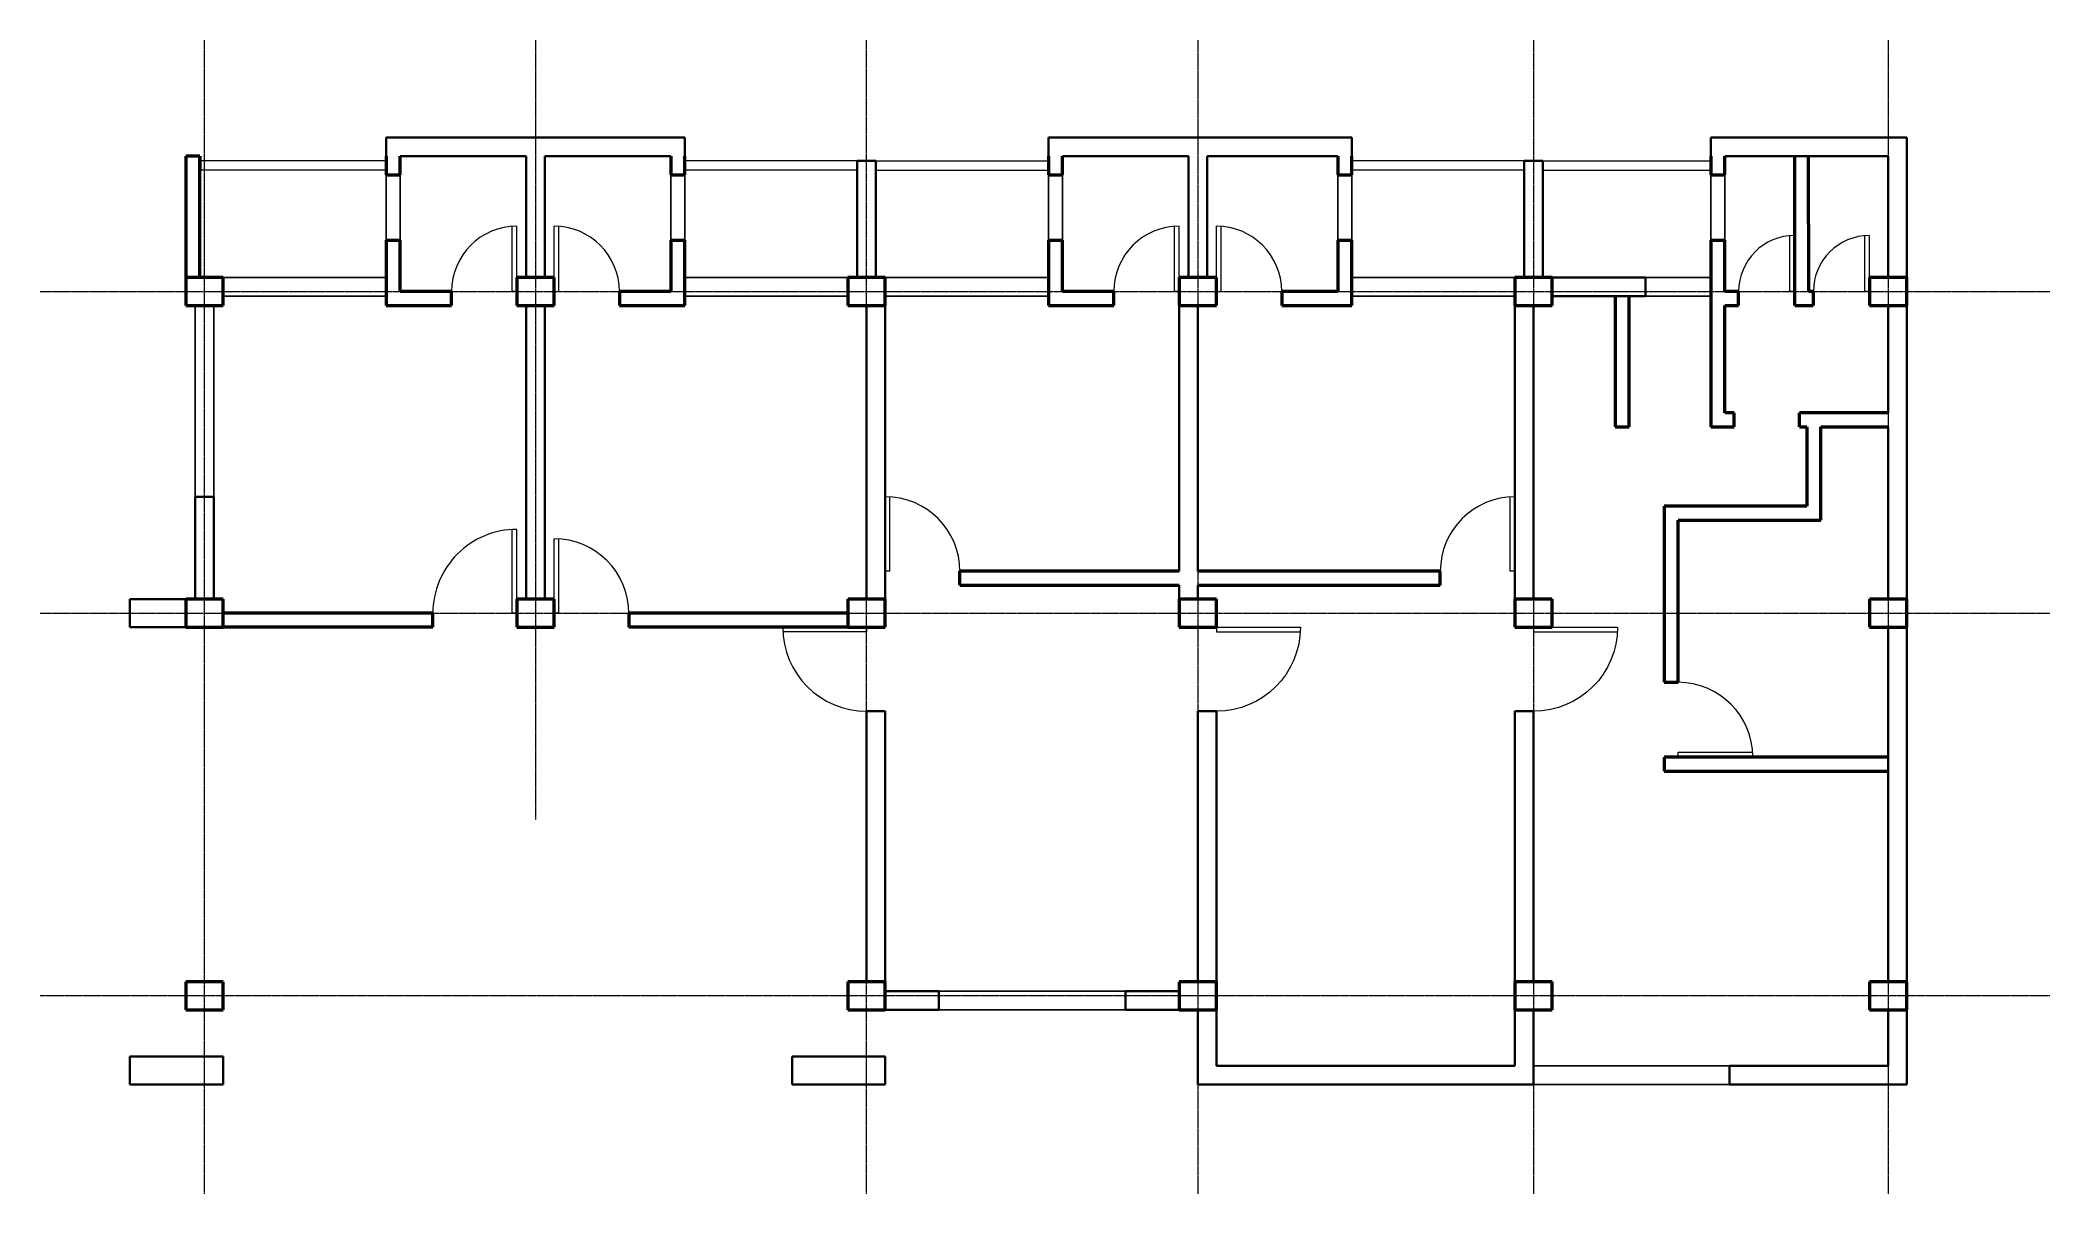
# Model space of a CAD drawing. Header units: centimetres. Extents: x -1021 to 1133, y -702 to 534.
import ezdxf

# ---------------------------------------------------------------- set-up
doc = ezdxf.new("R2010")
doc.units = ezdxf.units.CM
doc.linetypes.add('Grid Line', pattern=[2.2225, 1.27, -0.3175, 0.3175, -0.3175])
for name, color, linetype, lineweight in [('Beams_S-GRID', 1, 'Grid Line', 9), ('Columns_30cmx40cmS', 52, 'Continuous', 50), ('Doors_Door60cm', 40, 'Continuous', 15), ('Doors_Door70cm', 60, 'Continuous', 15), ('Doors_Door80cm', 140, 'Continuous', 15), ('Doors_Door90cm', 181, 'Continuous', 15), ('HandRailWalls', 52, 'Continuous', 18), ('Walls_15cmInteriorWall', 241, 'Continuous', 50), ('Walls_20cmExteriorWall', 113, 'Continuous', 50), ('Walls_30cmEntranceWalls', 112, 'Continuous', 50)]:
    doc.layers.add(name, color=color, linetype=linetype, lineweight=lineweight)
doc.layers.add('Walls_curtainWalls', color=161, linetype='Continuous')
doc.layers.add('Windows_TopWin70cm', color=140, linetype='Continuous')

# ---------------------------------------------------------------- blocks, each defined once
blk = doc.blocks.new('90cmDoor')
at = {"layer": 'Doors_Door90cm'}
for p, q in [((0, 0), (0, -90)), ((0, 0), (5, 0)), ((5, 0), (5, -90))]:
    blk.add_line(p, q, dxfattribs=at)
blk.add_arc((0, 0), 90, 270, 0, dxfattribs=at)

msp = doc.modelspace()

# ---------------------------------------------------------------- linework, layer by layer
at = {"layer": 'Beams_S-GRID'}
for p, q in [((-845, -702.3), (-845, 534.4)), ((-490, 534.4), (-490, -301)), ((-135, -702.3), (-135, 534.4)), ((220, 534.4), (220, -702.3)), ((580, 534.4), (580, -702.3)), ((960, 534.4), (960, -702.3)), ((-1021, 265), (1133.4, 265)), ((-1021, -80), (1133.4, -80)), ((1133.4, -490), (-1021, -490))]:
    msp.add_line(p, q, dxfattribs=at)
at = {"layer": 'Columns_30cmx40cmS'}
for p, q in [((-825, 280), (-865, 280)), ((-865, 280), (-865, 250)), ((-825, 250), (-825, 280)), ((-470, 280), (-510, 280)), ((-510, 280), (-510, 250)), ((-470, 250), (-470, 280)), ((-115, 280), (-155, 280)), ((-155, 280), (-155, 250)), ((-115, 250), (-115, 280)), ((240, 280), (200, 280)), ((200, 280), (200, 250)), ((240, 250), (240, 280)), ((600, 280), (560, 280)), ((560, 280), (560, 250)), ((600, 250), (600, 280)), ((980, 280), (940, 280)), ((940, 280), (940, 250)), ((980, 250), (980, 280)), ((-865, 250), (-825, 250)), ((-510, 250), (-470, 250)), ((-155, 250), (-115, 250)), ((200, 250), (240, 250)), ((560, 250), (600, 250)), ((940, 250), (980, 250)), ((-825, -65), (-865, -65)), ((-865, -65), (-865, -95)), ((-825, -95), (-825, -65)), ((-470, -65), (-510, -65)), ((-510, -65), (-510, -95)), ((-470, -95), (-470, -65)), ((-115, -65), (-155, -65)), ((-155, -65), (-155, -95)), ((-115, -95), (-115, -65)), ((240, -65), (200, -65)), ((200, -65), (200, -95)), ((240, -95), (240, -65)), ((600, -65), (560, -65)), ((560, -65), (560, -95)), ((600, -95), (600, -65)), ((980, -65), (940, -65)), ((940, -65), (940, -95)), ((980, -95), (980, -65)), ((-865, -95), (-825, -95)), ((-510, -95), (-470, -95)), ((-155, -95), (-115, -95)), ((200, -95), (240, -95)), ((560, -95), (600, -95)), ((940, -95), (980, -95)), ((-825, -475), (-865, -475)), ((-865, -475), (-865, -505)), ((-825, -505), (-825, -475)), ((-115, -475), (-155, -475)), ((-155, -475), (-155, -505)), ((-115, -505), (-115, -475)), ((240, -475), (200, -475)), ((200, -475), (200, -505)), ((240, -505), (240, -475)), ((600, -475), (560, -475)), ((560, -475), (560, -505)), ((600, -505), (600, -475)), ((980, -475), (940, -475)), ((940, -475), (940, -505)), ((980, -505), (980, -475)), ((-865, -505), (-825, -505)), ((-155, -505), (-115, -505)), ((200, -505), (240, -505)), ((560, -505), (600, -505)), ((940, -505), (980, -505))]:
    msp.add_line(p, q, dxfattribs=at)
at = {"layer": 'Doors_Door60cm'}
for p, q in [((854.8, 265), (854.8, 325)), ((859.8, 265), (859.8, 325)), ((935, 265), (935, 325)), ((940, 265), (940, 325)), ((859.8, 265), (854.8, 265)), ((940, 265), (935, 265))]:
    msp.add_line(p, q, dxfattribs=at)
for centre in [(859.8, 265), (940, 265)]:
    msp.add_arc(centre, 60, 90, 180, dxfattribs=at)
at = {"layer": 'Doors_Door70cm'}
for p, q in [((-515, 265), (-515, 335)), ((-510, 265), (-510, 335)), ((-470, 265), (-470, 335)), ((-465, 265), (-465, 335)), ((195, 265), (195, 335)), ((200, 265), (200, 335)), ((240, 265), (240, 335)), ((245, 265), (245, 335)), ((-510, 265), (-515, 265)), ((-470, 265), (-465, 265)), ((200, 265), (195, 265)), ((240, 265), (245, 265))]:
    msp.add_line(p, q, dxfattribs=at)
for centre, start, end in [((-510, 265), 90, 180), ((-470, 265), 0, 90), ((200, 265), 90, 180), ((240, 265), 0, 90)]:
    msp.add_arc(centre, 70, start, end, dxfattribs=at)
at = {"layer": 'Doors_Door80cm'}
for p, q in [((-115, -35), (-115, 45)), ((-110, -35), (-110, 45)), ((555, -35), (555, 45)), ((560, -35), (560, 45)), ((-470, -80), (-470, 0)), ((-465, -80), (-465, 0)), ((-110, -35), (-115, -35)), ((560, -35), (555, -35)), ((-465, -80), (-470, -80)), ((735, -229), (815, -229)), ((735, -234), (735, -229)), ((735, -234), (815, -234))]:
    msp.add_line(p, q, dxfattribs=at)
for centre, start, end in [((-115, -35), 0, 90), ((560, -35), 90, 180), ((-470, -80), 0, 90), ((735, -234), 0, 90)]:
    msp.add_arc(centre, 80, start, end, dxfattribs=at)
at = {"layer": 'Doors_Door90cm'}
for p, q in [((-135, -95), (-225, -95)), ((-135, -100), (-225, -100)), ((-135, -95), (-135, -100))]:
    msp.add_line(p, q, dxfattribs=at)
msp.add_arc((-135, -95), 90, 180, 270, dxfattribs=at)
at = {"layer": 'HandRailWalls'}
for p, q in [((-650, 405), (-850, 405)), ((-650, 395), (-850, 395)), ((-145, 405), (-330, 405)), ((-145, 395), (-330, 395)), ((-125, 405), (60, 405)), ((-125, 395), (60, 395)), ((570, 405), (385, 405)), ((570, 395), (385, 395)), ((590, 405), (770, 405)), ((590, 395), (770, 395))]:
    msp.add_line(p, q, dxfattribs=at)
at = {"layer": 'Walls_15cmInteriorWall'}
for p, q in [((-850, 410), (-865, 410)), ((-865, 410), (-865, 280)), ((-850, 395), (-850, 410)), ((-850, 410), (-850, 395)), ((-650, 410), (-650, 390)), ((-635, 390), (-635, 410)), ((-345, 410), (-345, 390)), ((-330, 390), (-330, 410)), ((60, 410), (60, 390)), ((75, 390), (75, 410)), ((370, 410), (370, 390)), ((385, 390), (385, 410)), ((770, 410), (770, 390)), ((785, 390), (785, 410)), ((859.8, 410), (859.8, 250)), ((875, 265), (874.8, 410)), ((-850, 280), (-850, 395)), ((-650, 390), (-635, 390)), ((-345, 390), (-330, 390)), ((60, 390), (75, 390)), ((370, 390), (385, 390)), ((770, 390), (785, 390)), ((-650, 320), (-635, 320)), ((-650, 320), (-650, 250)), ((-635, 265), (-635, 320)), ((-345, 320), (-345, 265)), ((-345, 320), (-330, 320)), ((-330, 250), (-330, 320)), ((60, 320), (60, 250)), ((60, 320), (75, 320)), ((75, 265), (75, 320)), ((370, 320), (370, 265)), ((370, 320), (385, 320)), ((385, 250), (385, 320)), ((770, 320), (770, 120)), ((770, 320), (785, 320)), ((785, 265), (785, 320)), ((-580, 265), (-635, 265)), ((-580, 250), (-580, 265)), ((-345, 265), (-400, 265)), ((-400, 265), (-400, 250)), ((130, 265), (75, 265)), ((130, 250), (130, 265)), ((310, 265), (310, 250)), ((370, 265), (310, 265)), ((667.5, 260), (667.5, 120)), ((682.5, 120), (682.5, 260)), ((799.8, 265), (785, 265)), ((799.8, 250), (799.8, 265)), ((859.8, 265), (859.8, 250)), ((880, 265), (875, 265)), ((880, 250), (880, 265)), ((-650, 250), (-635, 250)), ((-635, 250), (-580, 250)), ((-400, 250), (-330, 250)), ((60, 250), (75, 250)), ((75, 250), (130, 250)), ((310, 250), (385, 250)), ((785, 135), (785, 250)), ((785, 250), (799.8, 250)), ((860, 250), (879.8, 250)), ((795, 135), (785, 135)), ((795, 120), (795, 135)), ((865, 120), (865, 135)), ((960, 135), (865, 135)), ((667.5, 120), (682.5, 120)), ((770, 120), (795, 120)), ((865, 120), (873, 120)), ((873, 120), (873, 35)), ((888, 120), (960, 120)), ((888, 35), (888, 120)), ((873, 35), (720, 35)), ((720, 35), (720, 20)), ((888, 20), (888, 35)), ((720, 20), (720, -154)), ((735, -154), (735, 20)), ((735, 20), (888, 20)), ((-35, -50), (-35, -35)), ((200, -35), (-35, -35)), ((480, -35), (220, -35)), ((480, -50), (480, -35)), ((-35, -50), (200, -50)), ((220, -50), (480, -50)), ((-600, -80), (-825, -80)), ((-600, -95), (-600, -80)), ((-155, -80), (-390, -80)), ((-390, -80), (-390, -95)), ((-600, -95), (-825, -95)), ((-155, -95), (-390, -95)), ((720, -154), (735, -154)), ((720, -234.2), (720, -249.2)), ((735, -234.2), (720, -234.2)), ((960, -234.2), (735, -234.2)), ((720, -249.2), (735, -249.2)), ((735, -249.2), (960, -249.2))]:
    msp.add_line(p, q, dxfattribs=at)
at = {"layer": 'Walls_20cmExteriorWall', "lineweight": 35}
for p, q in [((-635, 430), (-650, 430)), ((-650, 430), (-650, 410)), ((-345, 430), (-635, 430)), ((-635, 410), (-500, 410)), ((-500, 410), (-500, 280)), ((-480, 280), (-480, 410)), ((-480, 410), (-345, 410)), ((-330, 430), (-345, 430)), ((-330, 430), (-330, 410)), ((75, 430), (60, 430)), ((60, 430), (60, 410)), ((385, 430), (75, 430)), ((75, 410), (210, 410)), ((210, 410), (210, 280)), ((230, 280), (230, 410)), ((230, 410), (370, 410)), ((385, 410), (385, 430)), ((770, 430), (770, 410)), ((785, 430), (770, 430)), ((965, 430), (785, 430)), ((785, 410), (860, 410)), ((875, 410), (860, 410)), ((875, 410), (960, 410)), ((960, 280), (960, 410)), ((980, 430), (965, 430)), ((980, 280), (980, 430)), ((-145, 280), (-145, 405)), ((-145, 405), (-125, 405)), ((-125, 280), (-125, 405)), ((570, 280), (570, 405)), ((570, 405), (590, 405)), ((590, 280), (590, 405)), ((700, 280), (600, 280)), ((700, 260), (600, 260)), ((700, 280), (700, 260)), ((-500, 250), (-500, -65)), ((-480, -65), (-480, 250)), ((-135, 250), (-135, -65)), ((-115, -65), (-115, 250)), ((200, 250), (200, -35)), ((220, -35), (220, 250)), ((560, 250), (560, -65)), ((580, -65), (580, 250)), ((960, 250), (960, 135)), ((980, -65), (980, 250)), ((960, 120), (960, -65)), ((-835, 45), (-855, 45)), ((-855, 45), (-855, -65)), ((-835, -65), (-835, 45)), ((200, -50), (200, -65)), ((220, -65), (220, -50)), ((960, -95), (960, -234.2)), ((980, -475), (980, -95)), ((-135, -475), (-135, -185)), ((-135, -185), (-115, -185)), ((-115, -475), (-115, -185)), ((240, -185), (220, -185)), ((220, -185), (220, -475)), ((240, -475), (240, -185)), ((580, -185), (560, -185)), ((560, -185), (560, -475)), ((580, -475), (580, -185)), ((960, -249.2), (960, -234.2)), ((960, -249.2), (960, -475)), ((-57.5, -485), (-115, -485)), ((-57.5, -505), (-57.5, -485)), ((200, -485), (142.5, -485)), ((142.5, -485), (142.5, -505)), ((-115, -505), (-57.5, -505)), ((142.5, -505), (200, -505)), ((220, -505), (220, -585)), ((240, -505), (240, -565)), ((560, -505), (560, -565)), ((580, -585), (580, -505)), ((960, -505), (960, -565)), ((980, -585), (980, -505)), ((240, -565), (560, -565)), ((560, -565), (240, -565)), ((960, -565), (790, -565)), ((790, -565), (790, -585)), ((220, -585), (240, -585)), ((240, -585), (560, -585)), ((560, -585), (240, -585)), ((560, -585), (580, -585)), ((790, -585), (960, -585)), ((960, -585), (980, -585))]:
    msp.add_line(p, q, dxfattribs=at)
at = {"layer": 'Walls_30cmEntranceWalls', "lineweight": 35}
for p, q in [((-865, -65), (-925, -65)), ((-925, -65), (-925, -95)), ((-925, -95), (-865, -95)), ((-825, -555), (-925, -555)), ((-925, -555), (-925, -585)), ((-825, -585), (-825, -555)), ((-115, -555), (-215, -555)), ((-215, -555), (-215, -585)), ((-115, -585), (-115, -555)), ((-925, -585), (-825, -585)), ((-215, -585), (-115, -585))]:
    msp.add_line(p, q, dxfattribs=at)
at = {"layer": 'Walls_curtainWalls', "lineweight": -3}
for p, q in [((-825, 280), (-650, 280)), ((-825, 260), (-650, 260)), ((-155, 280), (-330, 280)), ((-155, 260), (-330, 260)), ((-115, 280), (60, 280)), ((-115, 260), (60, 260)), ((560, 280), (385, 280)), ((560, 260), (385, 260)), ((-855, 45), (-855, 250)), ((-835, 45), (-835, 250)), ((-57.5, -485), (142.5, -485)), ((142.5, -505), (-57.5, -505)), ((790, -565), (580, -565)), ((580, -585), (790, -585))]:
    msp.add_line(p, q, dxfattribs=at)
at = {"layer": 'Windows_TopWin70cm'}
for p, q in [((-650, 320), (-650, 390)), ((-635, 390), (-635, 320)), ((-345, 320), (-345, 390)), ((-330, 390), (-330, 320)), ((60, 320), (60, 390)), ((75, 390), (75, 320)), ((370, 320), (370, 390)), ((385, 390), (385, 320)), ((770, 320), (770, 390)), ((785, 390), (785, 320)), ((700, 280), (770, 280)), ((700, 260), (770, 260))]:
    msp.add_line(p, q, dxfattribs=at)

# ---------------------------------------------------------------- block references
at = {"layer": 'Doors_Door90cm', "rotation": 180}
msp.add_blockref('90cmDoor', (-510, -80), dxfattribs=at)
at = {"layer": 'Doors_Door90cm', "xscale": -1, "rotation": 90}
for p in [(240, -95), (580, -95)]:
    msp.add_blockref('90cmDoor', p, dxfattribs=at)

doc.saveas('drawing.dxf')
